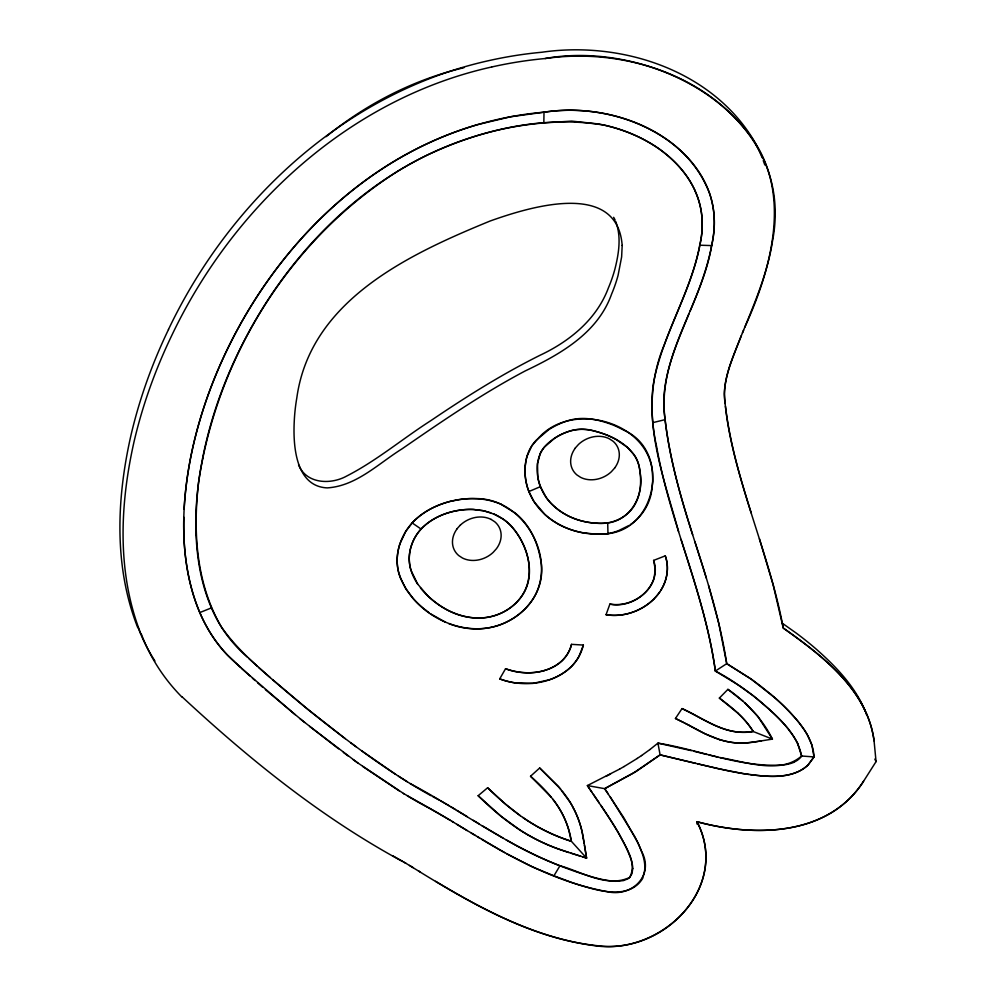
<?xml version="1.0" encoding="UTF-8"?>
<svg xmlns="http://www.w3.org/2000/svg" width="996" height="996" viewBox="0 0 996 996"><rect width="100%" height="100%" fill="white"/><g stroke="black" fill="none" stroke-linecap="round" stroke-linejoin="round"><path stroke-width="1.49" d="M183.812 517.223C182.604 563.4 191.593 612.789 222.033 649.081A170.515 141.034 -26.5 0 0 227.449 655.057L249.884 675.923M431.218 795.816C389.934 773.033 352.136 744.498 315.234 715.315A1856.619 1535.571 -26.5 0 1 277.299 683.742C257.13 666.399 236.849 649.006 221.448 627.069C196.025 583.581 192.925 531.515 198.54 482.512C217.116 356.767 290.384 238.729 398.462 170.789A280.561 232.056 -26.5 0 1 543.828 122.944L544.015 112.199C607.572 102.464 685.285 129.443 709.563 193.448A126.28 104.443 -26.5 0 1 711.63 245.589C701.844 305.112 656.513 357.203 665.129 419.64C671.279 474.208 690.303 525.975 706.363 578.153M184.123 509.242C185.866 475.827 192.577 442.797 202.711 410.95A511.894 423.375 -26.5 0 1 242.787 319.903C279.117 256.395 329.9 200.358 392.661 162.186A304.29 251.677 -26.5 0 1 418.569 147.869C448.586 132.804 480.744 122.022 513.824 116.171A303.245 250.805 -26.5 0 1 544.015 112.199C566.363 108.788 589.346 109.871 611.332 115.113A195.403 161.613 -26.5 0 1 662.328 136.577C683.281 149.948 701.159 169.295 709.451 193.025A127.737 105.651 -26.5 0 1 714.032 230.163C711.032 258.288 701.06 285.03 690.191 310.951M701.147 238.069C693.689 287.321 664.768 329.763 654.459 378.194A179.828 148.74 -26.5 0 0 652.978 386.622C647.45 436.036 665.714 484.741 678.6 531.665M651.608 491.675L652.754 481.616L652.467 472.378M202.524 458.67A493.954 408.534 -26.5 0 1 262.359 308.685C302.435 244.082 358.784 188.256 427.595 154.915C482.251 129.219 544.787 114.988 604.858 125.272A184.434 152.55 -26.5 0 1 646.89 141.245C670.993 154.542 691.896 175.694 699.391 202.811A112.374 92.939 -26.5 0 1 699.715 245.203C693.216 280.063 676.433 311.698 664.32 344.74C650.637 376.986 648.944 412.643 656.613 446.569C670.034 523 704.907 593.965 715.365 671.055A247.631 204.815 -26.5 0 1 734.201 682.173L753.362 695.868L769.709 709.625M651.446 492.522C648.981 505.42 641.324 517.26 630.393 524.581M659.8 591.848C648.085 608.755 626.335 618.006 606.029 614.756L609.901 604.099C633.767 609.378 662.589 585.449 653.625 560.399L665.266 555.855C670.781 570.982 665.079 588.35 653.662 599.181M491.675 66.993A363.851 300.929 -26.5 0 1 545.061 58.54C652.392 38.956 796.725 115.25 772.547 240.895C765.712 285.142 743.912 324.771 729.582 366.69C726.856 375.529 724.528 384.63 724.341 393.93C726.893 434.667 739.132 474.171 751.183 512.928M741.298 335.664C733.093 357.228 721.702 379.812 725.063 403.567M742.443 332.888L743.601 330.124M688.834 314.188C676.433 344.392 662.216 375.679 663.909 409.095C667.905 452.035 679.409 493.804 692.643 534.703M744.747 327.348C772.946 265.409 794.248 186.04 744.46 128.484C697.387 70.928 617.047 48.219 545.061 58.54M642.432 877.999C648.06 866.221 642.644 853.099 637.577 842.18A255.399 211.239 -26.5 0 0 634.689 836.466L610.212 796.85M168.461 329.502C230.001 199.997 346.434 92.279 488.538 60.694A363.851 300.929 -26.5 0 1 541.924 52.24C619.836 40.936 709.389 69.023 752.478 138.232A200.121 165.51 -26.5 0 1 762.164 157.729M404.687 533.221C398.014 544.812 395.275 558.905 398.549 572.003A76.182 63.009 -26.5 0 0 400.38 577.929L405.833 588.873L413.29 598.683A135.381 111.975 -26.5 0 0 426.076 610.424M505.557 668.727C529.162 678.027 564.222 672.039 571.592 644.35L583.432 645.072L578.913 656.563A43.413 35.906 -26.5 0 1 567.234 670.196C548.385 684.899 521.755 687.153 499.706 678.874L505.557 668.727C517.833 673.022 531.428 674.242 544.04 670.694M506.727 853.796L532.213 866.856L553.925 875.808L559.989 865.723C581.751 871.761 607.137 888.146 629.634 877.451C637.49 863.022 625.837 847.434 619.238 834.374C613.499 824.439 607.199 814.828 600.837 805.291M405.173 532.387C415.071 515.455 433.596 505.296 452.209 500.888M660.672 590.541C667.295 580.444 669.362 567.322 665.266 555.855M799.116 722.797L804.133 729.67A123.703 102.314 -26.5 0 1 807.258 734.724L811.852 744.884L814.006 756.923L807.856 765.214A28.946 23.941 -26.5 0 1 798.991 771.29C783.752 778.262 766.385 776.594 750.225 774.664M694.959 541.936C707.845 581.851 720.407 622.089 726.731 663.66L750.735 678.786L774.452 697.424A335.254 277.274 -26.5 0 1 783.541 705.766C797.36 719.784 813.035 736.044 814.006 756.923L808.428 764.592M435.588 881.298C486.459 911.826 541.749 940.996 601.858 946.138C666.511 951.865 729.645 884.772 697.013 821.712C753.798 837.113 828.149 836.765 863.582 781.225L876.057 761.616L874.077 740.912C867.454 689.942 822.435 655.804 783.254 628.065L773.145 584.826L759.438 538.811M863.582 781.225C828.137 836.765 753.81 837.113 697.013 821.712C731.014 887.822 661.518 955.488 595.035 945.739C527.208 936.8 466.589 900.944 409.493 865.449M683.717 722.498L675.45 718.477L682.023 708.592C704.272 719.112 727.03 736.505 753.125 731.487L772.423 739.107C762.351 718.763 746.427 702.205 727.927 689.357L719.361 698.084L738.061 713.31M457.077 528.714L460.401 524.992M575.252 448.063L578.576 444.353A25.112 20.779 -26.5 0 1 609.266 438.75L612.988 441.178A25.112 20.779 -26.5 0 1 614.644 468.045M614.657 468.045L611.32 471.768A25.112 20.779 -26.5 0 1 580.631 477.358L576.921 474.943A25.112 20.779 -26.5 0 1 575.302 448.1M412.157 522.925L405.745 531.391L399.931 543.804A65.923 54.519 -26.5 0 0 398.612 572.289C412.145 616.823 470.984 644.524 512.106 619.039A56.859 47.024 -26.5 0 0 526.349 607.523A55.963 46.289 -26.5 0 0 532.935 599.106C558.569 558.607 523.236 497.577 475.304 498.623A78.659 65.051 -26.5 0 0 468.182 498.66A80.738 66.782 -26.5 0 0 457.388 499.843C440.518 502.806 423.997 510.301 412.157 522.925L421.059 529.025C432.426 517.073 448.835 510.898 465.057 509.603A65.848 54.456 -26.5 0 1 473.984 509.504L482.637 510.562L490.816 512.803M421.059 529.025C412.854 537.977 408.285 550.365 409.431 562.528A55.29 45.729 -26.5 0 0 410.937 570.173L417.61 584.005L427.732 595.807A130.426 107.879 -26.5 0 0 440.083 605.68C456.554 617.022 478.466 621.89 497.564 614.619A43.5 35.98 -26.5 0 0 503.254 612.129A44.085 36.466 -26.5 0 0 521.605 596.367C537.255 574.667 527.258 543.99 511.01 525.739A72.596 60.046 -26.5 0 0 502.918 518.978L493.394 513.799M797.597 743.34L801.593 755.976C780.403 774.751 745.693 761.803 720.133 757.595M808.067 764.965C790.787 781.051 763.795 776.307 742.643 773.506A425.591 351.999 -26.5 0 1 727.852 770.78L697.623 763.845M539.919 436.447L531.889 445.722L527.071 456.068A62.96 52.066 -26.5 0 0 525.328 465.443M583.307 838.122L586.569 858.079L571.306 841.234L568.94 830.589A128.198 106.024 -26.5 0 0 563.562 816.371C555.98 800.535 543.604 787.687 530.532 776.245L539.683 767.991L560.723 789.143M540.554 435.875C574.655 401.425 647.774 422.416 652.405 471.88M528.254 835.071A236.226 195.378 -26.5 0 1 519.85 829.954L500.988 816.234L478.142 795.717L487.617 787.774C504.91 804.743 523.908 820.355 545.796 831.025A211.214 174.686 -26.5 0 0 564.52 838.943L571.306 841.234M326.14 136.664C366.291 103.995 413.502 79.643 463.962 67.703M649.915 749.54L657.933 743.128L691.349 750.648M695.793 763.397L660.099 754.868L636.444 771.253L604.659 788.67L587.391 785.57C602.792 809.063 620.633 831.697 630.642 858.203A54.792 45.318 -26.5 0 1 632.871 868.599M744.012 773.743L718.091 768.688L660.099 754.868L633.319 773.145L604.659 788.67L623.733 817.592L637.826 842.728A174.885 144.644 -26.5 0 1 641.212 850.671C655.331 875.496 631.265 897.819 606.689 891.532C561.856 883.377 520.261 862.474 481.479 839.23M649.853 749.577L641.499 755.591M637.228 758.454L641.573 755.541M681.04 539.446C694.959 582.598 709.04 626.023 715.365 671.055L726.731 663.66L751.631 679.434A452.807 374.508 -26.5 0 1 761.654 686.916L770.804 694.299M637.303 758.404L624.119 766.522M628.986 525.49L618.454 530.681A57.195 47.31 -26.5 0 1 608.805 533.507C577.058 537.828 540.915 522.39 528.776 491.277A78.198 64.678 -26.5 0 1 525.265 465.443M619.624 769.074L624.094 766.534M619.612 769.086L587.391 785.57L591.898 792.131M605.966 776.394L610.548 774.004M559.242 524.606A94.496 78.161 -26.5 0 1 544.949 514.534L533.968 501.561L528.888 491.538L540.405 486.658A66.52 55.017 -26.5 0 1 537.778 477.146L537.516 463.675L540.181 453.479A29.793 24.639 -26.5 0 1 544.277 447.216L554.548 438.302A53.149 43.961 -26.5 0 1 570.633 430.795C582.623 427.184 595.396 430.733 606.726 435.003A106.261 87.885 -26.5 0 1 616.163 439.522L627.318 447.291L634.004 454.637A43.949 36.354 -26.5 0 1 639.133 466.638C641.798 480.097 641.3 495.024 633.556 506.802A31.175 25.784 -26.5 0 1 622.375 517.397C614.669 522.103 605.556 524.12 596.567 523.249A77.738 64.292 -26.5 0 1 566.288 514.87A80.078 66.234 -26.5 0 1 546.057 497.228L540.405 486.658M544.015 112.199L510.612 116.756L477.433 124.662A286.101 236.637 -26.5 0 0 444.951 135.942C350.99 173.864 276.925 251.565 231.495 340.968A508.794 420.81 -26.5 0 0 190.497 458.421C180.762 509.305 179.541 563.985 199.785 612.577L211.438 607.896C219.406 626.87 231.881 643.79 247.481 657.186M607.709 523C631.638 519.8 644.474 494.24 640.017 472.054C638.461 449.072 615.142 436.385 595.222 431.256C579.398 426.101 562.304 431.492 549.829 441.751C529.374 457.438 535.86 490.468 553.564 505.781A81.012 67.006 -26.5 0 0 570.708 517.111C582.274 522.24 595.122 524.095 607.709 523L607.971 533.694L594.898 534.093L582.237 532.648A90.462 74.812 -26.5 0 1 559.242 524.606M653.09 422.578L665.129 419.64M491.675 66.993C349.571 98.579 233.139 206.297 171.598 335.801A574.58 475.217 -26.5 0 0 134.161 441.216C119.856 504.262 116.731 572.762 140.884 633.904M607.971 533.694C657.758 528.291 670.221 450.416 623.932 430.26A119.781 99.077 -26.5 0 0 612.142 424.657C600.053 420.125 586.781 416.901 573.858 419.254A46.102 38.134 -26.5 0 0 566.761 421.071A65.549 54.22 -26.5 0 0 548.97 429.525L535.948 440.469A42.243 34.935 -26.5 0 0 529.337 450.117C523.435 463.04 523.908 478.391 528.888 491.538M624.43 891.134C609.589 894.072 594.537 889.478 580.407 885.332A356.356 294.741 -26.5 0 1 571.455 882.369L553.925 875.808M758.093 741.398L745.444 743.004M758.927 741.261L761.454 740.862M543.828 122.931L571.642 121.101L598.584 123.977A182.231 150.72 -26.5 0 1 659.24 148.989C674.055 159.783 687.252 173.565 694.934 190.385M699.715 245.203L711.63 245.589M794.123 762.052A14.753 12.201 -26.5 0 0 801.68 756.014L814.006 756.923M749.179 774.527L745.045 773.904M609.901 604.099C623.845 606.402 638.648 600.675 647.724 589.906A33.752 27.913 -26.5 0 0 654.036 578.365L655.268 569.625L653.625 560.399M717.917 757.085L709.04 754.993M706.824 754.458L693.565 751.196M580.705 856.199L570.895 853.136M584.465 845.094L586.569 858.079L565.79 851.505A223.54 184.895 -26.5 0 1 538.811 840.699C516.028 829.568 496.145 813.396 478.142 795.717M568.94 852.514L557.312 848.592A225.47 186.489 -26.5 0 1 528.278 835.046M582.66 856.821L586.569 858.079M719.697 739.679L705.305 733.903L685.26 723.283M448.835 623.62C460.638 628.277 473.623 629.982 486.197 628.215A59.025 48.816 -26.5 0 0 504.686 622.898L510.388 620.035A55.365 45.791 -26.5 0 0 515.691 616.723A56.697 46.899 -26.5 0 0 532.524 599.716C540.193 588.437 543.43 574.194 540.828 560.773M604.659 879.954A167.253 138.332 -26.5 0 1 589.781 876.219C560.648 867.242 532.374 855.29 506.08 839.802M559.989 865.723C506.553 845.231 460.538 810.159 410.19 783.578M675.45 718.477L689.108 725.374M682.023 708.592C700.4 716.647 717.045 729.968 737.613 731.985A55.714 46.077 -26.5 0 0 753.125 731.487C744.809 717.755 732.097 707.521 719.361 698.084M445.511 622.226L430.919 614.009M501.287 504.499L515.169 513.015A87.138 72.073 -26.5 0 1 524.045 521.717C533.146 532.599 538.301 546.269 540.716 560.125M181.969 696.727C250.183 760.085 323.501 819.26 405.87 863.271M715.365 671.055L739.904 685.97A396.122 327.622 -26.5 0 1 760.82 701.869C777.453 716.834 797.024 732.907 801.593 755.976M392.785 855.813L402.658 861.366M438.925 799.937L432.75 796.651M689.244 725.449C705.043 734.376 722 743.028 740.601 743.066A67.28 55.639 -26.5 0 0 753.474 742.145L772.423 739.107L757.832 716.336L744.647 702.69M440.456 800.772L449.532 805.938M504.586 852.613L465.555 829.606M435.762 811.728L403.38 793.438M436.435 812.114L439.112 813.67M503.055 838.072L482.139 825.696M491.103 519.389L494.813 521.817A25.112 20.779 -26.5 0 1 496.469 548.684L493.145 552.407A25.112 20.779 -26.5 0 1 462.455 558.009L458.745 555.581A25.112 20.779 -26.5 0 1 457.164 528.702M439.784 814.056L443.058 815.985M451.026 806.822L455.496 809.499M443.88 816.471L447.142 818.426M404.052 862.187L413.116 867.628M477.37 836.765L479.425 838.01M450.404 820.38L429.002 808.055A528.752 437.319 -26.5 0 1 407.364 795.854M456.977 810.395L467.336 816.695M452.022 821.376L467.136 830.564M447.453 818.612L453.504 822.273M471.233 833.054L475.316 835.532M473.262 820.306L479.176 823.904M456.927 824.352L465.095 829.332M418.532 870.915L420.324 872.01M404.351 794.036L357.701 762.874L309.594 726.395M407.252 781.748L398.5 776.195M399.234 790.874L362.606 766.385M395.611 774.315L361.722 750.86M781.848 622.911L796.14 633.033A469.938 388.677 -26.5 0 1 815.624 648.608C835.694 666.262 855.091 686.294 865.362 711.405M353.144 759.599L358.062 763.148M520.261 815.687L505.669 804.295L487.617 787.774M429.264 612.851L426.051 610.448M350.692 742.755L356.195 746.813M343.383 752.428L348.251 756.026M727.927 689.357L743.041 701.296M338.54 748.805L302.473 720.668L265.384 689.606M345.214 738.659L307.689 709.227L272.667 679.72M299.896 718.589L304.739 722.498M295.09 714.667L241.816 668.652M262.782 687.34L257.603 682.795M270.115 677.492L258.723 667.407M539.683 767.991L558.457 786.491L570.073 802.166A138.668 114.689 -26.5 0 1 573.26 807.806M530.532 776.245L551.336 797.31M252.449 678.214L255.026 680.505M257.466 666.274L248.714 658.331M240.721 667.656L235.305 662.664M234.633 662.029C219.481 648.421 207.728 631.29 199.785 612.577M796.041 719.025L789.99 712.277A316.678 261.911 -26.5 0 0 770.78 694.324M420.387 587.814C438.825 610.809 471.706 626.011 500.341 613.499A43.824 36.254 -26.5 0 0 518.704 600.065C538.786 576.771 527.768 539.67 506.117 521.344A69.608 57.581 -26.5 0 0 494.576 514.31L484.193 510.886L473.125 509.466A66.72 55.178 -26.5 0 0 456.168 510.786C437.568 514.384 418.644 525.328 411.983 543.978A49.85 41.234 -26.5 0 0 409.269 556.913C408.846 566.712 412.332 576.311 417.822 584.316M796.563 719.647L798.643 722.187M562.317 791.123L566.873 797.273A144.881 119.831 -26.5 0 1 583.37 838.109M552.855 799.228L554.336 801.17A132.891 109.909 -26.5 0 1 571.393 841.209M593.392 794.31L599.355 803.087M604.659 788.67L608.369 794.123M613.648 217.302L615.055 219.842M298.551 464.846C306.37 484.106 330.933 484.903 346.845 475.964C376.787 460.6 402.683 438.626 430.969 420.561C466.128 396.744 502.183 374.11 540.243 355.161C569.762 341.267 596.766 319.23 608.419 287.856A165.174 136.614 -26.5 0 0 614.906 269.144C618.802 253.656 621.579 236.575 615.603 221.261M874.799 759.089L876.057 761.616M211.438 607.896C201.59 585.013 197.146 560.125 196.088 535.325M137.734 627.605C113.606 566.463 116.669 497.95 131.049 434.916A574.58 475.217 -26.5 0 1 168.498 329.514M763.247 160.605L764.816 164.95M866.059 713.223L866.719 715.053M696.702 822.621L697.337 824.451M708.567 585.499L718.776 623.322L726.731 663.66M582.112 832.183L584.204 843.475M660.099 754.868L657.933 743.128C699.951 749.751 741.435 768.464 784.699 764.754A31.187 25.796 -26.5 0 0 794.186 762.214M725.449 406.306C734.65 482.637 769.385 552.743 783.254 628.065C822.435 655.804 867.454 689.942 874.077 740.912M632.721 868.624L632.049 873.492L629.808 877.289A7.744 6.399 -26.5 0 1 627.966 878.771L623.521 880.576L617.333 881.236A53.709 44.422 -26.5 0 1 615.802 881.223M460.451 525.017A25.112 20.779 -26.5 0 1 491.128 519.426M737.999 713.373A126.417 104.555 -26.5 0 1 753.225 731.425M571.243 841.346A219.593 181.621 -26.5 0 1 522.85 817.43M642.806 878.111A22.995 19.024 -26.5 0 1 624.417 891.009M615.789 881.298A71.65 59.262 -26.5 0 1 604.697 879.879M788.757 729.869A120.392 99.575 -26.5 0 1 797.684 743.29M769.634 709.687A242.526 200.594 -26.5 0 1 788.907 729.769M694.847 190.423A114.316 94.545 -26.5 0 1 701.196 238.069M195.913 535.35A418.121 345.811 -26.5 0 1 202.611 458.683M181.77 696.889A261.276 216.095 -26.5 0 1 141.208 633.767M452.234 501.075A75.845 62.736 -26.5 0 1 501.362 504.387M571.48 644.35A33.578 27.776 -26.5 0 1 562.018 660.896A36.043 29.805 -26.5 0 1 544.028 670.594M583.283 645.059A45.754 37.836 -26.5 0 1 571.555 666.448A47.995 39.691 -26.5 0 1 549.057 679.857L533.171 683.343L514.297 682.758A79.02 65.363 -26.5 0 1 499.706 678.874M653.762 599.268A48.518 40.126 -26.5 0 1 606.066 614.657M573.223 807.831A139.129 115.063 -26.5 0 1 582.174 832.17M745.431 743.116A76.555 63.308 -26.5 0 1 719.747 739.58M154.915 660.983A261.276 216.095 -26.5 0 1 138.071 627.468M622.176 245.439L621.629 256.956L618.055 275.444A165.174 136.614 -26.5 0 1 611.569 294.156C597.774 333.087 560.362 354.165 525.265 370.91C482.301 393.619 442.149 421.171 402.21 448.735C378.53 463.426 356.468 486.048 327.223 487.891C295.688 486.484 293.061 445.947 294.218 422.08A240.795 199.15 -26.5 0 1 296.82 397.852C310.329 300.207 409.02 254.241 490.132 221.012C528.776 207.23 617.259 179.529 622.176 245.439"/></g></svg>
